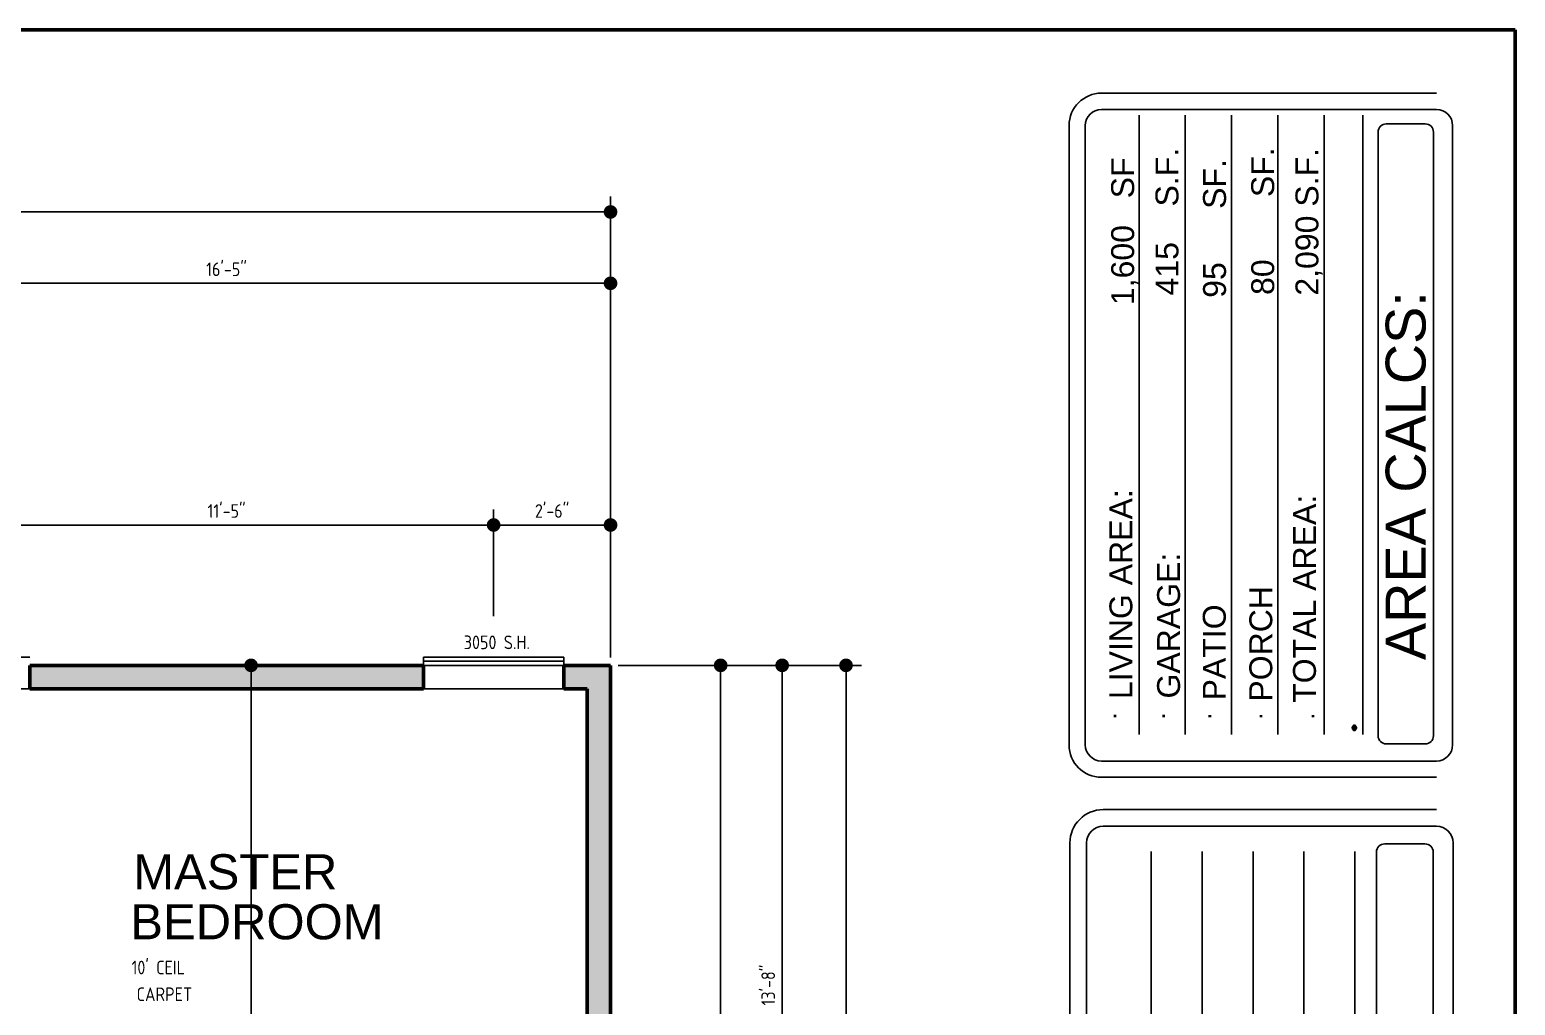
# Model space of a CAD drawing. Header units: inches. Extents: x 4 to 1638, y 6 to 1086.
# Drawn here: x 1256.6 to 1637.7, y 835.5 to 1085.8 of the extents above; entities that cross this region are included whole.
import ezdxf

# ---------------------------------------------------------------- set-up
doc = ezdxf.new("R2010")
doc.units = ezdxf.units.IN
doc.header["$MEASUREMENT"] = 0
for name, color, linetype in [('BORDER', 5, 'Continuous'), ('DIM', 4, 'Continuous'), ('TEXT', 7, 'Continuous'), ('WIN', 2, 'Continuous')]:
    doc.layers.add(name, color=color, linetype=linetype)
for name, color, linetype, lineweight in [('DIMS', 4, 'Continuous', 25), ('HATCH', 139, 'Continuous', 0), ('ROOM LBLS', 253, 'Continuous', 30), ('WALLS', 7, 'Continuous', 50), ('WINDWS LBLS', 121, 'Continuous', 18)]:
    doc.layers.add(name, color=color, linetype=linetype, lineweight=lineweight)
doc.styles.add('ARCH', font='ARCHITXT.SHX')
doc.styles.add('ROMANT', font='ROMANT.shx')
doc.styles.add('SWIS72', font='swissel.ttf', dxfattribs={"height": 4.5})
doc.styles.add('TEXT1', font='ARCHITXT.shx')
doc.dimstyles.new('ARCHITECTURAL', dxfattribs={"dimtxt": 3.5, "dimasz": 3.5, "dimexe": 4, "dimexo": 2, "dimgap": 1.5, "dimtad": 1, "dimdec": 1, "dimzin": 3, "dimdsep": 46, "dimlunit": 4, "dimtxsty": 'ARCH', "dimblk": 'DOT', "dimcen": 0.0625, "dimadec": 0, "dimazin": 0, "dimtfac": 1, "dimtdec": 1, "dimtix": 1, "dimtofl": 0, "dimtmove": 1, "dimatfit": 2, "dimldrblk": 'DOTSMALL', "dimfxl": 1, "dimtolj": 1, "dimtzin": 0, "dimarcsym": 0})

# ---------------------------------------------------------------- blocks, each defined once
blk = doc.blocks.new('_Dot')
at = {"layer": 'DIMS', "color": 0, "lineweight": -2}
blk.add_line((-0.5, 0), (-1, 0), dxfattribs=at)
at = {"layer": 'DIMS', "color": 0, "const_width": 0.5}
blk.add_lwpolyline([(-0.25, 0, 1), (0.25, 0, 1)], format="xyb", close=True, dxfattribs=at)
blk = doc.blocks.new('*D155')
at = {"layer": 'Defpoints', "color": 0, "ltscale": 0.5, "transparency": 16777216}
for p in [(1375.58, 958.72), (1238.58, 933.63), (1375.58, 933.3)]:
    blk.add_point(p, dxfattribs=at)
at = {"layer": 'DIMS', "color": 0, "lineweight": -2, "ltscale": 0.5, "transparency": 16777216}
for p, q in [((1238.58, 935.63), (1238.58, 962.72)), ((1375.58, 935.3), (1375.58, 962.72)), ((1242.08, 958.72), (1372.08, 958.72))]:
    blk.add_line(p, q, dxfattribs=at)
at = {"layer": 'DIMS', "color": 0, "lineweight": -2, "ltscale": 0.5, "transparency": 16777216, "xscale": 3.5, "yscale": 3.5, "zscale": 3.5, "rotation": 180}
blk.add_blockref('_Dot', (1238.58, 958.72), dxfattribs=at)
at = {"layer": 'DIMS', "color": 0, "lineweight": -2, "ltscale": 0.5, "transparency": 16777216, "xscale": 3.5, "yscale": 3.5, "zscale": 3.5}
blk.add_blockref('_Dot', (1375.58, 958.72), dxfattribs=at)
at = {"layer": 'DIMS', "color": 0, "ltscale": 0.5, "transparency": 16777216, "insert": (1307.08, 962.31), "char_height": 3.5, "attachment_point": 5, "style": 'ARCH'}
blk.add_mtext('\\A1;11\'-5"', dxfattribs=at)
blk = doc.blocks.new('_DotSmall')
at = {"layer": 'DIMS', "color": 0, "const_width": 0.5}
blk.add_lwpolyline([(-0.0625, 0, 1), (0.0625, 0, 1)], format="xyb", close=True, dxfattribs=at)
blk = doc.blocks.new('*D156')
at = {"layer": 'Defpoints', "color": 0, "ltscale": 0.5, "transparency": 16777216}
for p in [(1405.57, 1039.02), (1405.57, 922.72), (949.57, 897.72)]:
    blk.add_point(p, dxfattribs=at)
at = {"layer": 'DIMS', "color": 0, "lineweight": -2, "ltscale": 0.5, "transparency": 16777216}
for p, q in [((949.57, 899.72), (949.57, 1043.02)), ((1405.57, 924.72), (1405.57, 1043.02)), ((953.07, 1039.02), (1402.07, 1039.02))]:
    blk.add_line(p, q, dxfattribs=at)
at = {"layer": 'DIMS', "color": 0, "lineweight": -2, "ltscale": 0.5, "transparency": 16777216, "xscale": 3.5, "yscale": 3.5, "zscale": 3.5, "rotation": 180}
blk.add_blockref('_Dot', (949.57, 1039.02), dxfattribs=at)
at = {"layer": 'DIMS', "color": 0, "lineweight": -2, "ltscale": 0.5, "transparency": 16777216, "xscale": 3.5, "yscale": 3.5, "zscale": 3.5}
blk.add_blockref('_Dot', (1405.57, 1039.02), dxfattribs=at)
at = {"layer": 'DIMS', "color": 0, "ltscale": 0.5, "transparency": 16777216, "insert": (1177.57, 1042.61), "char_height": 3.5, "attachment_point": 5, "style": 'ARCH'}
blk.add_mtext('\\A1;38\'-0"', dxfattribs=at)
blk = doc.blocks.new('*D157')
at = {"layer": 'Defpoints', "color": 0, "ltscale": 0.5, "transparency": 16777216}
for p in [(1405.57, 1020.72), (1208.57, 993.72), (1405.57, 922.72)]:
    blk.add_point(p, dxfattribs=at)
at = {"layer": 'DIMS', "color": 0, "lineweight": -2, "ltscale": 0.5, "transparency": 16777216}
for p, q in [((1208.57, 995.72), (1208.57, 1024.72)), ((1405.57, 924.72), (1405.57, 1024.72)), ((1212.07, 1020.72), (1402.07, 1020.72))]:
    blk.add_line(p, q, dxfattribs=at)
at = {"layer": 'DIMS', "color": 0, "lineweight": -2, "ltscale": 0.5, "transparency": 16777216, "xscale": 3.5, "yscale": 3.5, "zscale": 3.5, "rotation": 180}
blk.add_blockref('_Dot', (1208.57, 1020.72), dxfattribs=at)
at = {"layer": 'DIMS', "color": 0, "lineweight": -2, "ltscale": 0.5, "transparency": 16777216, "xscale": 3.5, "yscale": 3.5, "zscale": 3.5}
blk.add_blockref('_Dot', (1405.57, 1020.72), dxfattribs=at)
at = {"layer": 'DIMS', "color": 0, "ltscale": 0.5, "transparency": 16777216, "insert": (1307.07, 1024.31), "char_height": 3.5, "attachment_point": 5, "style": 'ARCH'}
blk.add_mtext('\\A1;16\'-5"', dxfattribs=at)
blk = doc.blocks.new('*D180')
at = {"layer": 'Defpoints', "color": 0, "ltscale": 0.5, "transparency": 16777216}
for p in [(1405.57, 922.72), (1465.98, 922.72), (1407.57, 202.72)]:
    blk.add_point(p, dxfattribs=at)
at = {"layer": 'DIMS', "color": 0, "lineweight": -2, "ltscale": 0.5, "transparency": 16777216}
for p, q in [((1407.57, 922.72), (1469.98, 922.72)), ((1465.98, 206.22), (1465.98, 919.22)), ((1409.57, 202.72), (1469.98, 202.72))]:
    blk.add_line(p, q, dxfattribs=at)
at = {"layer": 'DIMS', "color": 0, "lineweight": -2, "ltscale": 0.5, "transparency": 16777216, "xscale": 3.5, "yscale": 3.5, "zscale": 3.5}
for p, rotation in [((1465.98, 922.72), 90), ((1465.98, 202.72), 270)]:
    blk.add_blockref('_Dot', p, dxfattribs=dict(at, rotation=rotation))
at = {"layer": 'DIMS', "color": 0, "ltscale": 0.5, "transparency": 16777216, "insert": (1462.39, 562.72), "char_height": 3.5, "attachment_point": 5, "rotation": 90, "style": 'ARCH'}
blk.add_mtext('\\A1;60\'-0"', dxfattribs=at)
blk = doc.blocks.new('*D205')
at = {"layer": 'Defpoints', "color": 0, "ltscale": 0.5, "transparency": 16777216}
for p in [(1303.37, 922.72), (1308.07, 758.72), (1313.35, 758.72)]:
    blk.add_point(p, dxfattribs=at)
at = {"layer": 'DIMS', "color": 0, "lineweight": -2, "ltscale": 0.5, "transparency": 16777216}
for p, q in [((1305.37, 922.72), (1317.35, 922.72)), ((1313.35, 919.22), (1313.35, 762.22)), ((1310.07, 758.72), (1317.35, 758.72))]:
    blk.add_line(p, q, dxfattribs=at)
at = {"layer": 'DIMS', "color": 0, "lineweight": -2, "ltscale": 0.5, "transparency": 16777216, "xscale": 3.5, "yscale": 3.5, "zscale": 3.5}
for p, rotation in [((1313.35, 922.72), 90), ((1313.35, 758.72), 270)]:
    blk.add_blockref('_Dot', p, dxfattribs=dict(at, rotation=rotation))
at = {"layer": 'DIMS', "color": 0, "ltscale": 0.5, "transparency": 16777216, "insert": (1309.87, 816.02), "char_height": 3.5, "attachment_point": 5, "rotation": 90, "style": 'ARCH'}
blk.add_mtext('\\A1;13\'-8"', dxfattribs=at)
blk = doc.blocks.new('*D192')
at = {"layer": 'Defpoints', "color": 0, "ltscale": 0.5, "transparency": 16777216}
for p in [(1405.57, 958.72), (1375.58, 933.3), (1405.57, 924.72)]:
    blk.add_point(p, dxfattribs=at)
at = {"layer": 'DIMS', "color": 0, "lineweight": -2, "ltscale": 0.5, "transparency": 16777216}
for p, q in [((1375.58, 935.3), (1375.58, 962.72)), ((1405.57, 926.72), (1405.57, 962.72)), ((1379.08, 958.72), (1402.07, 958.72))]:
    blk.add_line(p, q, dxfattribs=at)
at = {"layer": 'DIMS', "color": 0, "lineweight": -2, "ltscale": 0.5, "transparency": 16777216, "xscale": 3.5, "yscale": 3.5, "zscale": 3.5, "rotation": 180}
blk.add_blockref('_Dot', (1375.58, 958.72), dxfattribs=at)
at = {"layer": 'DIMS', "color": 0, "lineweight": -2, "ltscale": 0.5, "transparency": 16777216, "xscale": 3.5, "yscale": 3.5, "zscale": 3.5}
blk.add_blockref('_Dot', (1405.57, 958.72), dxfattribs=at)
at = {"layer": 'DIMS', "color": 0, "ltscale": 0.5, "transparency": 16777216, "insert": (1390.58, 962.31), "char_height": 3.5, "attachment_point": 5, "style": 'ARCH'}
blk.add_mtext('\\A1;2\'-6"', dxfattribs=at)
blk = doc.blocks.new('*D219')
at = {"layer": 'Defpoints', "color": 0, "transparency": 16777216}
for p in [(1405.57, 922.72, 0.03), (1433.82, 922.72), (1419.33, 668.72, 0.03)]:
    blk.add_point(p, dxfattribs=at)
at = {"layer": 'DIMS', "color": 0, "lineweight": -2, "transparency": 16777216}
for p, q in [((1407.57, 922.72), (1437.82, 922.72)), ((1433.82, 672.22), (1433.82, 919.22)), ((1421.33, 668.72), (1437.82, 668.72))]:
    blk.add_line(p, q, dxfattribs=at)
at = {"layer": 'DIMS', "color": 0, "lineweight": -2, "transparency": 16777216, "xscale": 3.5, "yscale": 3.5, "zscale": 3.5}
for p, rotation in [((1433.82, 922.72), 90), ((1433.82, 668.72), 270)]:
    blk.add_blockref('_Dot', p, dxfattribs=dict(at, rotation=rotation))
at = {"layer": 'DIMS', "color": 0, "transparency": 16777216, "insert": (1429.66, 795.72), "char_height": 3.5, "attachment_point": 5, "rotation": 90, "style": 'ARCH'}
blk.add_mtext('\\A1;21\'-2" TO C.L. W/C', dxfattribs=at)
blk = doc.blocks.new('*D220')
at = {"layer": 'Defpoints', "color": 0, "ltscale": 0.5, "transparency": 16777216}
for p in [(1407.57, 922.72), (1449.6, 922.72), (1405.57, 758.72, 0.03)]:
    blk.add_point(p, dxfattribs=at)
at = {"layer": 'DIMS', "color": 0, "lineweight": -2, "ltscale": 0.5, "transparency": 16777216}
for p, q in [((1409.57, 922.72), (1453.6, 922.72)), ((1449.6, 762.22), (1449.6, 919.22)), ((1407.57, 758.72), (1453.6, 758.72))]:
    blk.add_line(p, q, dxfattribs=at)
at = {"layer": 'DIMS', "color": 0, "lineweight": -2, "ltscale": 0.5, "transparency": 16777216, "xscale": 3.5, "yscale": 3.5, "zscale": 3.5}
for p, rotation in [((1449.6, 922.72), 90), ((1449.6, 758.72), 270)]:
    blk.add_blockref('_Dot', p, dxfattribs=dict(at, rotation=rotation))
at = {"layer": 'DIMS', "color": 0, "ltscale": 0.5, "transparency": 16777216, "insert": (1446.02, 840.72), "char_height": 3.5, "attachment_point": 5, "rotation": 90, "style": 'ARCH'}
blk.add_mtext('\\A1;13\'-8"', dxfattribs=at)

msp = doc.modelspace()

# ---------------------------------------------------------------- hatches: boundary and pattern name
at = {"layer": 'HATCH'}
h = msp.add_hatch(color=9, dxfattribs=at)
h.dxf.hatch_style = 1
h.set_gradient(color1=(199, 200, 202), color2=(147, 149, 152), name='INVCYLINDER')
h.paths.add_polyline_path([(1399.57, 916.72), (1399.57, 680.72), (1405.57, 680.72), (1405.57, 922.72), (1393.57, 922.72), (1393.57, 916.72)])
h.paths.add_polyline_path([(1357.57, 916.72), (1357.57, 922.72), (1256.57, 922.72), (1256.57, 916.72)])
h.paths.add_polyline_path([(1214.57, 916.72), (1220.57, 916.72), (1220.57, 922.72), (1208.57, 922.72), (1208.57, 897.72), (1180.62, 897.72), (1180.62, 891.72), (1210.57, 891.72), (1214.57, 891.72)])

# ---------------------------------------------------------------- linework, layer by layer
at = {"color": 2}
for p, q in [((1617.43, 1065.33, 0.03), (1531.52, 1065.33, 0.03)), ((1541.21, 1063.82, 0.03), (1541.21, 904.95, 0.03)), ((1553.02, 1063.82, 0.03), (1553.02, 904.95, 0.03)), ((1564.9, 1063.82, 0.03), (1564.9, 904.95, 0.03)), ((1576.78, 1063.82, 0.03), (1576.78, 904.95, 0.03)), ((1588.65, 1063.82, 0.03), (1588.65, 904.95, 0.03)), ((1598.52, 1063.82, 0.03), (1598.52, 904.95, 0.03)), ((1527.35, 902.33, 0.03), (1527.35, 1061.16, 0.03)), ((1621.59, 902.33, 0.03), (1621.59, 1061.16, 0.03)), ((1531.52, 898.16, 0.03), (1617.43, 898.16, 0.03)), ((1531.98, 881.45, 0.03), (1617.43, 881.45, 0.03)), ((1527.7, 676.01, 0.03), (1527.7, 877.17, 0.03)), ((1621.71, 676.01, 0.03), (1621.71, 877.17, 0.03)), ((1544.28, 874.94, 0.03), (1544.28, 678.7, 0.03)), ((1557.34, 874.94, 0.03), (1557.34, 678.7, 0.03)), ((1570.4, 874.94, 0.03), (1570.4, 678.7, 0.03)), ((1583.46, 874.94, 0.03), (1583.46, 678.7, 0.03)), ((1596.52, 874.94, 0.03), (1596.52, 678.7, 0.03))]:
    msp.add_line(p, q, dxfattribs=at)
at = {"color": 1}
for p, q in [((1602.48, 1059.52, 0.03), (1602.48, 904.64, 0.03)), ((1604.56, 1061.6, 0.03), (1614.58, 1061.6, 0.03)), ((1616.66, 1059.52, 0.03), (1616.66, 904.64, 0.03)), ((1604.56, 902.56, 0.03), (1614.58, 902.56, 0.03)), ((1604.2, 876.93, 0.03), (1614.5, 876.93, 0.03)), ((1602.06, 874.79, 0.03), (1602.06, 678.39, 0.03)), ((1616.64, 874.79, 0.03), (1616.64, 678.39, 0.03))]:
    msp.add_line(p, q, dxfattribs=at)
at = {"color": 2}
for centre, radius, start, end in [((1531.52, 1061.16, 0.03), 4.16, 90, 180), ((1617.43, 1061.16, 0.03), 4.16, 0, 90), ((1531.52, 902.33, 0.03), 4.16, 180, 270), ((1617.43, 902.33, 0.03), 4.16, 270, 0), ((1531.98, 877.17, 0.03), 4.28, 90, 180), ((1617.43, 877.17, 0.03), 4.28, 0, 90)]:
    msp.add_arc(centre, radius, start, end, dxfattribs=at)
at = {"color": 1}
for centre, radius, start, end in [((1604.56, 1059.52, 0.03), 2.08, 90, 180), ((1614.58, 1059.52, 0.03), 2.08, 0, 90), ((1604.56, 904.64, 0.03), 2.08, 180, 270), ((1614.58, 904.64, 0.03), 2.08, 270, 0), ((1604.2, 874.79, 0.03), 2.14, 90, 180), ((1614.5, 874.79, 0.03), 2.14, 0, 90)]:
    msp.add_arc(centre, radius, start, end, dxfattribs=at)
at = {"layer": 'BORDER'}
for p, q in [((1617.43, 1069.49, 0.03), (1531.52, 1069.49, 0.03)), ((1523.19, 902.33, 0.03), (1523.19, 1061.16, 0.03)), ((1531.52, 894, 0.03), (1617.43, 894, 0.03)), ((1531.98, 885.73, 0.03), (1617.43, 885.73, 0.03)), ((1523.42, 676.01, 0.03), (1523.42, 877.17, 0.03))]:
    msp.add_line(p, q, dxfattribs=at)
for centre, radius, start, end in [((1531.52, 1061.16, 0.03), 8.33, 90, 180), ((1531.52, 902.33, 0.03), 8.33, 180, 270), ((1531.98, 877.17, 0.03), 8.56, 90, 180)]:
    msp.add_arc(centre, radius, start, end, dxfattribs=at)
at = {"layer": 'WALLS'}
for p, q in [((1357.57, 922.72, 0.03), (1256.57, 922.72, 0.03)), ((1256.57, 916.72, 0.03), (1256.57, 922.72, 0.03)), ((1357.57, 918.72, 0.03), (1357.57, 922.72, 0.03)), ((1357.57, 916.72, 0.03), (1357.57, 922.72, 0.03)), ((1405.57, 922.72, 0.03), (1393.57, 922.72, 0.03)), ((1393.57, 916.72, 0.03), (1393.57, 922.72, 0.03)), ((1405.57, 922.72, 0.03), (1405.57, 680.72, 0.03)), ((1357.57, 916.72, 0.03), (1256.57, 916.72, 0.03)), ((1399.57, 916.72, 0.03), (1393.57, 916.72, 0.03)), ((1399.57, 916.72, 0.03), (1399.57, 680.72, 0.03))]:
    msp.add_line(p, q, dxfattribs=at)
at = {"layer": 'WALLS', "elevation": 0.05}
msp.add_lwpolyline([(1637.67, 1085.76), (4.01, 1085.76), (4.01, 5.76), (1637.67, 5.76)], close=True, dxfattribs=at)
at = {"layer": 'WIN', "color": 135}
for p, q in [((1256.58, 924.86, 0.03), (1220.58, 924.86, 0.03)), ((1357.57, 922.72, 0.03), (1357.57, 924.85, 0.03)), ((1393.57, 923.77, 0.03), (1357.57, 923.77, 0.03)), ((1393.57, 922.72, 0.03), (1357.57, 922.72, 0.03)), ((1393.58, 924.86, 0.03), (1357.58, 924.86, 0.03)), ((1393.57, 922.77, 0.03), (1393.57, 924.86, 0.03)), ((1256.57, 916.72, 0.03), (1220.57, 916.72, 0.03)), ((1393.57, 916.72, 0.03), (1357.57, 916.72, 0.03))]:
    msp.add_line(p, q, dxfattribs=at)

# ---------------------------------------------------------------- texts
at = {"color": 2, "style": 'ROMANT', "width": 1.5}
msp.add_text('.', height=6.25, rotation=90, dxfattribs=at).set_placement((1596.84, 904.48, 0.03))
at = {"layer": 'DIM', "style": 'SWIS72'}
for s, height, p in [('1,600   SF', 5.877, (1539.88, 1015.12, 0.03)), ('415    S.F.', 5.8771, (1551.25, 1017.6, 0.03)), ('95      SF.', 5.8771, (1563.45, 1017, 0.03)), ('80       SF.', 5.8771, (1575.81, 1017.73, 0.03)), ('2,090 S.F.', 5.877, (1587.16, 1017.55, 0.03)), ('AREA CALCS:', 10.244, (1614.66, 924.07, 0.03)), ('LIVING AREA:                            ', 5.8771, (1539.43, 914.06, 0.03)), ('TOTAL AREA:', 5.8771, (1586.52, 913.1, 0.03)), ('GARAGE:', 5.877, (1551.66, 914.21, 0.03)), ('PORCH', 5.877, (1575.32, 913.41, 0.03)), ('PATIO', 5.877, (1563.39, 913.72, 0.03)), ('.', 4.68, (1535.33, 908.83, 0.03)), ('.', 4.68, (1547.85, 908.81, 0.03)), ('.', 4.68, (1559.67, 908.79, 0.03)), ('.', 4.68, (1572.78, 908.79, 0.03)), ('.', 4.68, (1586.12, 908.8, 0.03))]:
    msp.add_text(s, height=height, rotation=90, dxfattribs=at).set_placement(p)
at = {"layer": 'ROOM LBLS', "style": 'SWIS72'}
for s, p in [('MASTER', (1283.12, 865.27, 0.03)), ('BEDROOM', (1282.38, 852.45, 0.03))]:
    msp.add_text(s, height=9, dxfattribs=at).set_placement(p)
at = {"layer": 'TEXT', "style": 'TEXT1'}
for s, p in [("10' CEIL", (1282.7, 843.46, 0.03)), ('CARPET ', (1284.01, 836.6, 0.03))]:
    msp.add_text(s, height=3.5, dxfattribs=at).set_placement(p)
at = {"layer": 'WINDWS LBLS', "color": 7, "style": 'TEXT1'}
msp.add_text('3050 S.H.', height=3.5, dxfattribs=at).set_placement((1367.94, 926.87, 0.03))

# ---------------------------------------------------------------- dimensions: what is measured, and where the dimension line sits
at = {"layer": 'DIMS', "ltscale": 0.5}
for base, p1, p2, angle, picture, middle in [((1405.57, 1039.02, 0.03), (949.57, 897.72, 0.03), (1405.57, 922.72, 0.03), 180, '*D156', (1177.57, 1042.61, 0.03)), ((1405.57, 1020.72, 0.03), (1208.57, 993.72, 0.03), (1405.57, 922.72, 0.03), 180, '*D157', (1307.07, 1024.31, 0.03)), ((1375.58, 958.72, 0.03), (1238.58, 933.63, 0.03), (1375.58, 933.3, 0.03), 180, '*D155', (1307.08, 962.31, 0.03)), ((1405.57, 958.72, 0.03), (1375.58, 933.3, 0.03), (1405.57, 924.72, 0.03), 180, '*D192', (1390.58, 962.31, 0.03)), ((1465.98, 922.72, 0.03), (1407.57, 202.72, 0.03), (1405.57, 922.72, 0.03), 90, '*D180', (1462.39, 562.72, 0.03)), ((1449.6, 922.72), (1405.57, 758.72, 0.03), (1407.57, 922.72), 90, '*D220', (1446.02, 840.72))]:
    dim = msp.add_linear_dim(base=base, p1=p1, p2=p2, angle=angle, dimstyle='ARCHITECTURAL', dxfattribs=at)
    dim.commit()
    dim.dimension.update_dxf_attribs({"geometry": picture, "text_midpoint": middle})
dim = msp.add_linear_dim(base=(1313.35, 758.72, 0.03), p1=(1303.37, 922.72, 0.03), p2=(1308.07, 758.72, 0.03), angle=90, dimstyle='ARCHITECTURAL', dxfattribs=at)
dim.commit()
dim.dimension.update_dxf_attribs({"geometry": '*D205', "text_midpoint": (1313.46, 816.02, 0.03), "dimtype": 160})
at = {"layer": 'DIMS'}
dim = msp.add_linear_dim(base=(1433.82, 922.72), p1=(1419.33, 668.72, 0.03), p2=(1405.57, 922.72, 0.03), angle=90, text='<> TO C.L. W/C', dimstyle='ARCHITECTURAL', dxfattribs=at)
dim.commit()
dim.dimension.update_dxf_attribs({"geometry": '*D219', "text_midpoint": (1429.66, 795.72)})

doc.saveas('drawing.dxf')
